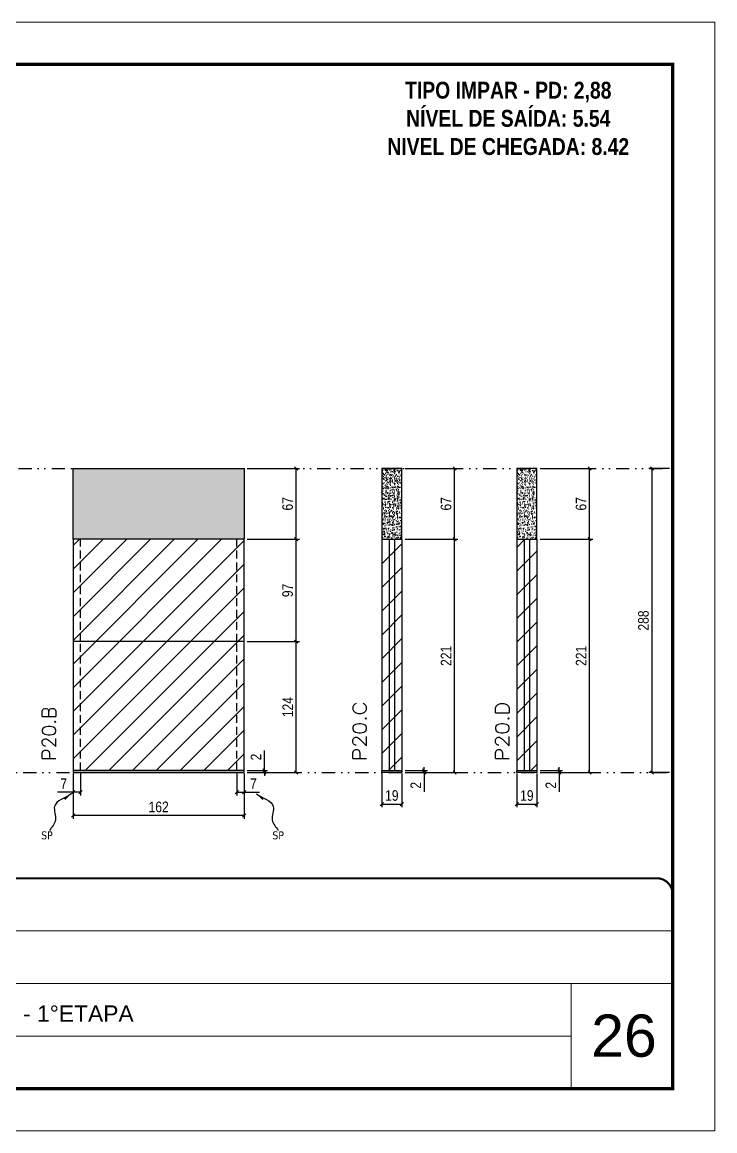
# Model space of a CAD drawing. Extents: x 14400 to 24104, y -21631 to 6985.
# Drawn here: x 16841 to 17497, y -957 to 93 of the extents above; entities that cross this region are included whole.
import ezdxf

# ---------------------------------------------------------------- set-up
doc = ezdxf.new("R2010")
doc.units = 0
for name, pattern in [('CONTINUO', [0]), ('DASHED', [0.75, 0.5, -0.25]), ('DIVIDE2', [0.625, 0.25, -0.125, 0, -0.125, 0, -0.125]), ('HIDDEN', [0.375, 0.25, -0.125])]:
    doc.linetypes.add(name, pattern=pattern)
for name, color, linetype, lineweight in [('CARIMBO', 255, 'Continuous', 9), ('Folhas', 255, 'Continuous', 9), ('Hachura', 251, 'Continuous', 9), ('SARRAFO DE PRESSAO', 251, 'DASHED', 9), ('Texto Seção', 7, 'Continuous', 15)]:
    doc.layers.add(name, color=color, linetype=linetype, lineweight=lineweight)
for name, color, linetype in [('COTA', 241, 'Continuous'), ('NOMENCLATURA', 7, 'Continuous'), ('Nível', 160, 'Continuous'), ('Painéis', 200, 'Continuous'), ('SARR_2.2x7', 40, 'Continuous'), ('Sarrafo de Pressão', 42, 'HIDDEN'), ('texto', 7, 'Continuous')]:
    doc.layers.add(name, color=color, linetype=linetype)
doc.styles.add('ARIAL', font='arial.ttf')
doc.styles.add('COTA TECNICA', font='techl___.ttf', dxfattribs={"height": 10})
doc.styles.add('COTA TECNICA-50', font='techl___.ttf', dxfattribs={"height": 10})
doc.styles.add('REGUA-120', font='ROMANS.shx', dxfattribs={"height": 15})
doc.styles.add('ROMANC', font='techb___.ttf', dxfattribs={"height": 2.5})
doc.styles.get("Standard").update_dxf_attribs({"font": 'arial.ttf'})
doc.dimstyles.new('COTA PAINEL-50', dxfattribs={"dimtxt": 10, "dimasz": 3, "dimexe": 3, "dimexo": 3, "dimgap": 3, "dimtad": 1, "dimdec": 1, "dimzin": 12, "dimdsep": 46, "dimtxsty": 'COTA TECNICA-50', "dimblk1": 'OBLIQUE', "dimblk2": 'OBLIQUE', "dimsah": 1, "dimcen": 0.9, "dimclrd": 4, "dimclre": 4, "dimclrt": 240, "dimadec": 1, "dimazin": 3, "dimtfac": 1, "dimtdec": 1, "dimtmove": 0, "dimatfit": 3, "dimfxl": 1, "dimtolj": 1, "dimtzin": 12, "dimarcsym": 0})
doc.dimstyles.new('PAINEL', dxfattribs={"dimtxt": 10, "dimasz": 3, "dimexe": 3, "dimexo": 3, "dimgap": 3, "dimtad": 1, "dimdec": 1, "dimzin": 12, "dimdsep": 46, "dimtxsty": 'COTA TECNICA', "dimblk1": 'OBLIQUE', "dimblk2": 'OBLIQUE', "dimsah": 1, "dimcen": 0.9, "dimclrd": 4, "dimclre": 4, "dimclrt": 240, "dimadec": 1, "dimazin": 3, "dimtfac": 1, "dimtdec": 1, "dimtmove": 0, "dimatfit": 3, "dimfxl": 1, "dimtolj": 1, "dimtzin": 12, "dimarcsym": 0})
doc.dimstyles.get("Standard").update_dxf_attribs({"dimtxt": 0.18, "dimasz": 0.18, "dimexe": 0.18, "dimexo": 0.0625, "dimgap": 0.09, "dimtad": 0, "dimtih": 1, "dimtoh": 1, "dimdec": 4, "dimzin": 0, "dimdsep": 46, "dimtxsty": 'Standard', "dimcen": 0.09, "dimadec": 0, "dimazin": 0, "dimtfac": 1, "dimtdec": 4, "dimtofl": 0, "dimtmove": 0, "dimatfit": 3, "dimfxl": 1, "dimtolj": 1, "dimtzin": 0, "dimarcsym": 0})

# ---------------------------------------------------------------- blocks, each defined once
blk = doc.blocks.new('9999999999')
at = {"color": 30, "linetype": 'CONTINUO'}
for p, q in [((98564.6, 34379.6), (99584, 34379.6)), ((98564.6, 34329.8), (99488, 34329.8)), ((99584, 34329.8), (99488, 34329.8)), ((99488, 34329.8), (99488, 34230.2)), ((98564.6, 34280), (99488, 34280))]:
    blk.add_line(p, q, dxfattribs=at)
at = {"color": 30, "linetype": 'CONTINUO', "const_width": 2}
blk.add_lwpolyline([(99584, 34230.2), (99584, 34414.4, 0.414214), (99569, 34429.4), (98229, 34429.4, 0.414214), (98214, 34414.4), (98214, 34245.2, 0.414214), (98229, 34230.2), (99584, 34230.2)], format="xyb", dxfattribs=at)
at = {"layer": 'Folhas'}
blk.add_lwpolyline([(98139, 34190.2), (99624, 34190.2), (99624, 35240.2), (98139, 35240.2)], close=True, dxfattribs=at)
at = {"layer": 'Folhas', "color": 30, "const_width": 3}
blk.add_lwpolyline([(98214, 34230.2), (99584, 34230.2), (99584, 35200.2), (98214, 35200.2)], close=True, dxfattribs=at)
at = {"color": 7, "linetype": 'Continuous', "ltscale": 5, "style": 'ARIAL'}
blk.add_text('TIPO IMPAR - 1°ETAPA', height=15.483, dxfattribs=at).set_placement((98837.7, 34293.5))
blk = doc.blocks.new('_Oblique')
at = {"color": 0, "linetype": 'ByBlock', "lineweight": -2}
blk.add_line((-0.5, -0.5), (0.5, 0.5), dxfattribs=at)
blk = doc.blocks.new('*D2006')
at = {"layer": 'COTA', "color": 4, "lineweight": -2, "transparency": 16777216}
for p, q in [((17454, -329.4), (17434.5, -329.4)), ((17437.5, -617.4), (17437.5, -329.4)), ((17454, -617.4), (17434.5, -617.4))]:
    blk.add_line(p, q, dxfattribs=at)
at = {"layer": 'Defpoints', "color": 0, "transparency": 16777216}
for p in [(17437.5, -329.4), (17457, -329.4), (17457, -617.4)]:
    blk.add_point(p, dxfattribs=at)
at = {"layer": 'COTA', "color": 4, "lineweight": -2, "transparency": 16777216, "xscale": 3, "yscale": 3, "zscale": 3}
for p, rotation in [((17437.5, -329.4), 90), ((17437.5, -617.4), 270)]:
    blk.add_blockref('_Oblique', p, dxfattribs=dict(at, rotation=rotation))
at = {"layer": 'COTA', "color": 240, "transparency": 16777216, "insert": (17429.4, -473.4), "char_height": 10, "attachment_point": 5, "rotation": 90, "style": 'COTA TECNICA'}
blk.add_mtext('\\A1;288', dxfattribs=at)
blk = doc.blocks.new('*D1996')
at = {"layer": 'COTA', "color": 4, "lineweight": -2, "transparency": 16777216}
for p, q in [((16889.1, -618.4), (16889.1, -661.1)), ((17051.1, -618.4), (17051.1, -661.1)), ((17051.1, -658.1), (16889.1, -658.1))]:
    blk.add_line(p, q, dxfattribs=at)
at = {"layer": 'Defpoints', "color": 0, "transparency": 16777216}
for p in [(16889.1, -615.4), (17051.1, -615.4), (16889.1, -658.1)]:
    blk.add_point(p, dxfattribs=at)
at = {"layer": 'COTA', "color": 4, "lineweight": -2, "transparency": 16777216, "xscale": 3, "yscale": 3, "zscale": 3, "rotation": 180}
blk.add_blockref('_Oblique', (16889.1, -658.1), dxfattribs=at)
at = {"layer": 'COTA', "color": 4, "lineweight": -2, "transparency": 16777216, "xscale": 3, "yscale": 3, "zscale": 3}
blk.add_blockref('_Oblique', (17051.1, -658.1), dxfattribs=at)
at = {"layer": 'COTA', "color": 240, "transparency": 16777216, "insert": (16970.1, -650), "char_height": 10, "attachment_point": 5, "style": 'COTA TECNICA'}
blk.add_mtext('\\A1;162', dxfattribs=at)
blk = doc.blocks.new('*D1997')
at = {"layer": 'COTA', "color": 4, "lineweight": -2, "transparency": 16777216}
for p, q in [((17044.1, -618.4), (17044.1, -639)), ((17051.1, -620.4), (17051.1, -639)), ((17044.1, -636), (17051.1, -636)), ((17051.1, -636), (17065.8, -636))]:
    blk.add_line(p, q, dxfattribs=at)
at = {"layer": 'Defpoints', "color": 0, "transparency": 16777216}
for p in [(17044.1, -615.4), (17051.1, -617.4), (17051.1, -636)]:
    blk.add_point(p, dxfattribs=at)
at = {"layer": 'COTA', "color": 4, "lineweight": -2, "transparency": 16777216, "xscale": 3, "yscale": 3, "zscale": 3, "rotation": 180}
blk.add_blockref('_Oblique', (17044.1, -636), dxfattribs=at)
at = {"layer": 'COTA', "color": 4, "lineweight": -2, "transparency": 16777216, "xscale": 3, "yscale": 3, "zscale": 3}
blk.add_blockref('_Oblique', (17051.1, -636), dxfattribs=at)
at = {"layer": 'COTA', "color": 240, "transparency": 16777216, "insert": (17059.9, -627.9), "char_height": 10, "attachment_point": 5, "style": 'COTA TECNICA-50'}
blk.add_mtext('\\A1;7', dxfattribs=at)
blk = doc.blocks.new('*D1998')
at = {"layer": 'COTA', "color": 4, "lineweight": -2, "transparency": 16777216}
for p, q in [((16896.1, -618.4), (16896.1, -639)), ((16889.1, -620.4), (16889.1, -639)), ((16889.1, -636), (16874.3, -636)), ((16896.1, -636), (16889.1, -636))]:
    blk.add_line(p, q, dxfattribs=at)
at = {"layer": 'Defpoints', "color": 0, "transparency": 16777216}
for p in [(16889.1, -617.4), (16896.1, -615.4), (16889.1, -636)]:
    blk.add_point(p, dxfattribs=at)
at = {"layer": 'COTA', "color": 4, "lineweight": -2, "transparency": 16777216, "xscale": 3, "yscale": 3, "zscale": 3, "rotation": 180}
blk.add_blockref('_Oblique', (16889.1, -636), dxfattribs=at)
at = {"layer": 'COTA', "color": 4, "lineweight": -2, "transparency": 16777216, "xscale": 3, "yscale": 3, "zscale": 3}
blk.add_blockref('_Oblique', (16896.1, -636), dxfattribs=at)
at = {"layer": 'COTA', "color": 240, "transparency": 16777216, "insert": (16880.2, -627.9), "char_height": 10, "attachment_point": 5, "style": 'COTA TECNICA-50'}
blk.add_mtext('\\A1;7', dxfattribs=at)
blk = doc.blocks.new('*D2010')
at = {"layer": 'COTA', "color": 4, "linetype": 'ByBlock', "lineweight": -2, "transparency": 16777216}
for p, q in [((17054.1, -493.4), (17103.4, -493.4)), ((17100.4, -617.4), (17100.4, -493.4)), ((17054.1, -617.4), (17103.4, -617.4))]:
    blk.add_line(p, q, dxfattribs=at)
at = {"layer": 'Defpoints', "color": 0, "linetype": 'ByBlock', "transparency": 16777216}
for p in [(17051.1, -493.4), (17100.4, -493.4), (17051.1, -617.4)]:
    blk.add_point(p, dxfattribs=at)
at = {"layer": 'COTA', "color": 4, "linetype": 'ByBlock', "lineweight": -2, "transparency": 16777216, "xscale": 3, "yscale": 3, "zscale": 3}
for p, rotation in [((17100.4, -493.4), 90), ((17100.4, -617.4), 270)]:
    blk.add_blockref('_Oblique', p, dxfattribs=dict(at, rotation=rotation))
at = {"layer": 'COTA', "color": 240, "linetype": 'ByBlock', "transparency": 16777216, "insert": (17092.4, -555.4), "char_height": 10, "attachment_point": 5, "rotation": 90, "style": 'COTA TECNICA'}
blk.add_mtext('\\A1;124', dxfattribs=at)
blk = doc.blocks.new('*D1999')
at = {"layer": 'COTA', "color": 4, "lineweight": -2, "transparency": 16777216}
for p, q in [((17070.3, -615.4), (17070.3, -596.6)), ((17054.1, -615.4), (17073.3, -615.4)), ((17054.1, -617.4), (17073.3, -617.4)), ((17070.3, -617.4), (17070.3, -615.4)), ((17070.3, -617.4), (17070.3, -620.4))]:
    blk.add_line(p, q, dxfattribs=at)
at = {"layer": 'Defpoints', "color": 0, "transparency": 16777216}
for p in [(17051.1, -615.4), (17051.1, -617.4), (17070.3, -617.4)]:
    blk.add_point(p, dxfattribs=at)
at = {"layer": 'COTA', "color": 4, "lineweight": -2, "transparency": 16777216, "xscale": 3, "yscale": 3, "zscale": 3}
for p, rotation in [((17070.3, -615.4), 270), ((17070.3, -617.4), 90)]:
    blk.add_blockref('_Oblique', p, dxfattribs=dict(at, rotation=rotation))
at = {"layer": 'COTA', "color": 240, "transparency": 16777216, "insert": (17062.3, -602.7), "char_height": 10, "attachment_point": 5, "rotation": 90, "style": 'COTA TECNICA-50'}
blk.add_mtext('\\A1;2', dxfattribs=at)
blk = doc.blocks.new('*D2011')
at = {"layer": 'COTA', "color": 4, "linetype": 'ByBlock', "lineweight": -2, "transparency": 16777216}
for p, q in [((17054.1, -493.4), (17103.4, -493.4)), ((17100.4, -617.4), (17100.4, -493.4)), ((17054.1, -617.4), (17103.4, -617.4))]:
    blk.add_line(p, q, dxfattribs=at)
at = {"layer": 'Defpoints', "color": 0, "linetype": 'ByBlock', "transparency": 16777216}
for p in [(17051.1, -493.4), (17100.4, -493.4), (17051.1, -617.4)]:
    blk.add_point(p, dxfattribs=at)
at = {"layer": 'COTA', "color": 4, "linetype": 'ByBlock', "lineweight": -2, "transparency": 16777216, "xscale": 3, "yscale": 3, "zscale": 3}
for p, rotation in [((17100.4, -493.4), 90), ((17100.4, -617.4), 270)]:
    blk.add_blockref('_Oblique', p, dxfattribs=dict(at, rotation=rotation))
at = {"layer": 'COTA', "color": 240, "linetype": 'ByBlock', "transparency": 16777216, "insert": (17092.4, -555.4), "char_height": 10, "attachment_point": 5, "rotation": 90, "style": 'COTA TECNICA'}
blk.add_mtext('\\A1;124', dxfattribs=at)
blk = doc.blocks.new('*D2012')
at = {"layer": 'COTA', "color": 4, "lineweight": -2, "transparency": 16777216}
for p, q in [((17054.1, -396.4), (17103.4, -396.4)), ((17100.4, -493.4), (17100.4, -396.4)), ((17054.1, -493.4), (17103.4, -493.4))]:
    blk.add_line(p, q, dxfattribs=at)
at = {"layer": 'Defpoints', "color": 0, "transparency": 16777216}
for p in [(17051.1, -396.4), (17100.4, -396.4), (17051.1, -493.4)]:
    blk.add_point(p, dxfattribs=at)
at = {"layer": 'COTA', "color": 4, "lineweight": -2, "transparency": 16777216, "xscale": 3, "yscale": 3, "zscale": 3}
for p, rotation in [((17100.4, -396.4), 90), ((17100.4, -493.4), 270)]:
    blk.add_blockref('_Oblique', p, dxfattribs=dict(at, rotation=rotation))
at = {"layer": 'COTA', "color": 240, "transparency": 16777216, "insert": (17092.3, -444.9), "char_height": 10, "attachment_point": 5, "rotation": 90, "style": 'COTA TECNICA'}
blk.add_mtext('\\A1;97', dxfattribs=at)
blk = doc.blocks.new('*D2000')
at = {"layer": 'COTA', "color": 4, "lineweight": -2, "transparency": 16777216}
for p, q in [((17181.5, -618.4), (17181.5, -650.3)), ((17200.5, -618.4), (17200.5, -650.3)), ((17181.5, -647.3), (17200.5, -647.3))]:
    blk.add_line(p, q, dxfattribs=at)
at = {"layer": 'Defpoints', "color": 0, "transparency": 16777216}
for p in [(17181.5, -615.4), (17200.5, -615.4), (17200.5, -647.3)]:
    blk.add_point(p, dxfattribs=at)
at = {"layer": 'COTA', "color": 4, "lineweight": -2, "transparency": 16777216, "xscale": 3, "yscale": 3, "zscale": 3, "rotation": 180}
blk.add_blockref('_Oblique', (17181.5, -647.3), dxfattribs=at)
at = {"layer": 'COTA', "color": 4, "lineweight": -2, "transparency": 16777216, "xscale": 3, "yscale": 3, "zscale": 3}
blk.add_blockref('_Oblique', (17200.5, -647.3), dxfattribs=at)
at = {"layer": 'COTA', "color": 240, "transparency": 16777216, "insert": (17191, -639.2), "char_height": 10, "attachment_point": 5, "style": 'COTA TECNICA'}
blk.add_mtext('\\A1;19', dxfattribs=at)
blk = doc.blocks.new('*D2001')
at = {"layer": 'COTA', "color": 4, "lineweight": -2, "transparency": 16777216}
for p, q in [((17203.5, -615.4), (17224.7, -615.4)), ((17203.5, -617.4), (17224.7, -617.4)), ((17221.7, -615.4), (17221.7, -612.4)), ((17221.7, -615.4), (17221.7, -617.4)), ((17221.7, -617.4), (17221.7, -635.6))]:
    blk.add_line(p, q, dxfattribs=at)
at = {"layer": 'Defpoints', "color": 0, "transparency": 16777216}
for p in [(17200.5, -615.4), (17200.5, -617.4), (17221.7, -615.4)]:
    blk.add_point(p, dxfattribs=at)
at = {"layer": 'COTA', "color": 4, "lineweight": -2, "transparency": 16777216, "xscale": 3, "yscale": 3, "zscale": 3}
for p, rotation in [((17221.7, -615.4), 270), ((17221.7, -617.4), 90)]:
    blk.add_blockref('_Oblique', p, dxfattribs=dict(at, rotation=rotation))
at = {"layer": 'COTA', "color": 240, "transparency": 16777216, "insert": (17213.7, -629.5), "char_height": 10, "attachment_point": 5, "rotation": 90, "style": 'COTA TECNICA-50'}
blk.add_mtext('\\A1;2', dxfattribs=at)
blk = doc.blocks.new('*D2002')
at = {"layer": 'COTA', "color": 4, "lineweight": -2, "transparency": 16777216}
for p, q in [((17203.5, -396.4), (17253.5, -396.4)), ((17250.5, -617.4), (17250.5, -396.4)), ((17203.5, -617.4), (17253.5, -617.4))]:
    blk.add_line(p, q, dxfattribs=at)
at = {"layer": 'Defpoints', "color": 0, "transparency": 16777216}
for p in [(17200.5, -396.4), (17250.5, -396.4), (17200.5, -617.4)]:
    blk.add_point(p, dxfattribs=at)
at = {"layer": 'COTA', "color": 4, "lineweight": -2, "transparency": 16777216, "xscale": 3, "yscale": 3, "zscale": 3}
for p, rotation in [((17250.5, -396.4), 90), ((17250.5, -617.4), 270)]:
    blk.add_blockref('_Oblique', p, dxfattribs=dict(at, rotation=rotation))
at = {"layer": 'COTA', "color": 240, "transparency": 16777216, "insert": (17242.4, -506.9), "char_height": 10, "attachment_point": 5, "rotation": 90, "style": 'COTA TECNICA-50'}
blk.add_mtext('\\A1;221', dxfattribs=at)
blk = doc.blocks.new('*D2013')
at = {"layer": 'COTA', "color": 4, "lineweight": -2, "transparency": 16777216}
for p, q in [((17203.5, -329.4), (17253.5, -329.4)), ((17250.5, -396.4), (17250.5, -329.4)), ((17203.5, -396.4), (17253.5, -396.4))]:
    blk.add_line(p, q, dxfattribs=at)
at = {"layer": 'Defpoints', "color": 0, "transparency": 16777216}
for p in [(17200.5, -329.4), (17250.5, -329.4), (17200.5, -396.4)]:
    blk.add_point(p, dxfattribs=at)
at = {"layer": 'COTA', "color": 4, "lineweight": -2, "transparency": 16777216, "xscale": 3, "yscale": 3, "zscale": 3}
for p, rotation in [((17250.5, -329.4), 90), ((17250.5, -396.4), 270)]:
    blk.add_blockref('_Oblique', p, dxfattribs=dict(at, rotation=rotation))
at = {"layer": 'COTA', "color": 240, "transparency": 16777216, "insert": (17242.4, -362.9), "char_height": 10, "attachment_point": 5, "rotation": 90, "style": 'COTA TECNICA'}
blk.add_mtext('\\A1;67', dxfattribs=at)
blk = doc.blocks.new('*D2003')
at = {"layer": 'COTA', "color": 4, "lineweight": -2, "transparency": 16777216}
for p, q in [((17309.4, -618.4), (17309.4, -650.3)), ((17328.4, -618.4), (17328.4, -650.3)), ((17309.4, -647.3), (17328.4, -647.3))]:
    blk.add_line(p, q, dxfattribs=at)
at = {"layer": 'Defpoints', "color": 0, "transparency": 16777216}
for p in [(17309.4, -615.4), (17328.4, -615.4), (17328.4, -647.3)]:
    blk.add_point(p, dxfattribs=at)
at = {"layer": 'COTA', "color": 4, "lineweight": -2, "transparency": 16777216, "xscale": 3, "yscale": 3, "zscale": 3, "rotation": 180}
blk.add_blockref('_Oblique', (17309.4, -647.3), dxfattribs=at)
at = {"layer": 'COTA', "color": 4, "lineweight": -2, "transparency": 16777216, "xscale": 3, "yscale": 3, "zscale": 3}
blk.add_blockref('_Oblique', (17328.4, -647.3), dxfattribs=at)
at = {"layer": 'COTA', "color": 240, "transparency": 16777216, "insert": (17318.9, -639.2), "char_height": 10, "attachment_point": 5, "style": 'COTA TECNICA'}
blk.add_mtext('\\A1;19', dxfattribs=at)
blk = doc.blocks.new('*D2004')
at = {"layer": 'COTA', "color": 4, "lineweight": -2, "transparency": 16777216}
for p, q in [((17331.4, -615.4), (17352.6, -615.4)), ((17331.4, -617.4), (17352.6, -617.4)), ((17349.6, -615.4), (17349.6, -612.4)), ((17349.6, -615.4), (17349.6, -617.4)), ((17349.6, -617.4), (17349.6, -635.6))]:
    blk.add_line(p, q, dxfattribs=at)
at = {"layer": 'Defpoints', "color": 0, "transparency": 16777216}
for p in [(17328.4, -615.4), (17328.4, -617.4), (17349.6, -615.4)]:
    blk.add_point(p, dxfattribs=at)
at = {"layer": 'COTA', "color": 4, "lineweight": -2, "transparency": 16777216, "xscale": 3, "yscale": 3, "zscale": 3}
for p, rotation in [((17349.6, -615.4), 270), ((17349.6, -617.4), 90)]:
    blk.add_blockref('_Oblique', p, dxfattribs=dict(at, rotation=rotation))
at = {"layer": 'COTA', "color": 240, "transparency": 16777216, "insert": (17341.6, -629.5), "char_height": 10, "attachment_point": 5, "rotation": 90, "style": 'COTA TECNICA-50'}
blk.add_mtext('\\A1;2', dxfattribs=at)
blk = doc.blocks.new('*D2005')
at = {"layer": 'COTA', "color": 4, "lineweight": -2, "transparency": 16777216}
for p, q in [((17331.4, -396.4), (17381.4, -396.4)), ((17378.4, -617.4), (17378.4, -396.4)), ((17331.4, -617.4), (17381.4, -617.4))]:
    blk.add_line(p, q, dxfattribs=at)
at = {"layer": 'Defpoints', "color": 0, "transparency": 16777216}
for p in [(17328.4, -396.4), (17378.4, -396.4), (17328.4, -617.4)]:
    blk.add_point(p, dxfattribs=at)
at = {"layer": 'COTA', "color": 4, "lineweight": -2, "transparency": 16777216, "xscale": 3, "yscale": 3, "zscale": 3}
for p, rotation in [((17378.4, -396.4), 90), ((17378.4, -617.4), 270)]:
    blk.add_blockref('_Oblique', p, dxfattribs=dict(at, rotation=rotation))
at = {"layer": 'COTA', "color": 240, "transparency": 16777216, "insert": (17370.3, -506.9), "char_height": 10, "attachment_point": 5, "rotation": 90, "style": 'COTA TECNICA-50'}
blk.add_mtext('\\A1;221', dxfattribs=at)
blk = doc.blocks.new('*D2014')
at = {"layer": 'COTA', "color": 4, "lineweight": -2, "transparency": 16777216}
for p, q in [((17331.4, -329.4), (17381.4, -329.4)), ((17378.4, -396.4), (17378.4, -329.4)), ((17331.4, -396.4), (17381.4, -396.4))]:
    blk.add_line(p, q, dxfattribs=at)
at = {"layer": 'Defpoints', "color": 0, "transparency": 16777216}
for p in [(17328.4, -329.4), (17378.4, -329.4), (17328.4, -396.4)]:
    blk.add_point(p, dxfattribs=at)
at = {"layer": 'COTA', "color": 4, "lineweight": -2, "transparency": 16777216, "xscale": 3, "yscale": 3, "zscale": 3}
for p, rotation in [((17378.4, -329.4), 90), ((17378.4, -396.4), 270)]:
    blk.add_blockref('_Oblique', p, dxfattribs=dict(at, rotation=rotation))
at = {"layer": 'COTA', "color": 240, "transparency": 16777216, "insert": (17370.3, -362.9), "char_height": 10, "attachment_point": 5, "rotation": 90, "style": 'COTA TECNICA'}
blk.add_mtext('\\A1;67', dxfattribs=at)
blk = doc.blocks.new('*D2015')
at = {"layer": 'COTA', "color": 4, "lineweight": -2, "transparency": 16777216}
for p, q in [((17054.1, -329.4), (17103.4, -329.4)), ((17100.4, -396.4), (17100.4, -329.4)), ((17054.1, -396.4), (17103.4, -396.4))]:
    blk.add_line(p, q, dxfattribs=at)
at = {"layer": 'Defpoints', "color": 0, "transparency": 16777216}
for p in [(17051.1, -329.4), (17100.4, -329.4), (17051.1, -396.4)]:
    blk.add_point(p, dxfattribs=at)
at = {"layer": 'COTA', "color": 4, "lineweight": -2, "transparency": 16777216, "xscale": 3, "yscale": 3, "zscale": 3}
for p, rotation in [((17100.4, -329.4), 90), ((17100.4, -396.4), 270)]:
    blk.add_blockref('_Oblique', p, dxfattribs=dict(at, rotation=rotation))
at = {"layer": 'COTA', "color": 240, "transparency": 16777216, "insert": (17092.3, -362.9), "char_height": 10, "attachment_point": 5, "rotation": 90, "style": 'COTA TECNICA'}
blk.add_mtext('\\A1;67', dxfattribs=at)

msp = doc.modelspace()

# ---------------------------------------------------------------- hatches: boundary and pattern name
at = {"layer": 'COTA'}
h = msp.add_hatch(dxfattribs=at)
h.set_pattern_fill('AR-CONC', color=256, scale=0.03)
h.set_pattern_definition([(50, (1881.122, -6e-14), (5.4655401, -0.4781726), [0.5715, -6.2865]), (355, (1881.122, -6e-14), (-1.0573026, 5.7317054), [0.4572, -5.0292175]), (100.451445, (1881.5776, -0.04), (4.4082374, 5.2535326), [0.4857003, -5.3427073]), (46.1842, (1881.122, 1.524), (8.1323712, -1.2612698), [0.85725, -9.42975]), (96.63556, (1881.8, 1.419), (7.122124, 7.4227837), [0.7285507, -8.0140682]), (351.18415, (1881.122, 1.524), (7.122124, 7.4227837), [0.685799, -7.543792]), (21, (1881.884, 1.143), (4.5484317, -3.067956), [0.5715, -6.2865]), (326, (1881.884, 1.143), (1.8540609, 5.525639), [0.4572, -5.0292]), (71.451445, (1882.263, 0.8873), (6.4024926, 2.457683), [0.4857003, -5.3426981]), (37.5, (1881.1221, -6e-14), (0.0926581, 2.53665117), [0, -4.96824, 0, -5.1054, 0, -5.04825]), (7.5, (1881.122, -6e-14), (2.00458988, 3.00541724), [0, -2.91084, 0, -4.85394, 0, -1.92405]), (327.5, (1879.4229, -6e-14), (4.06771786, -0.17186232), [0, -1.905, 0, -5.9436, 0, -7.8867]), (317.5, (1878.661, -6e-14), (4.4438754, 0.7627947), [0, -2.4765, 0, -3.94716, 0, -5.6007])])
h.paths.add_polyline_path([(17051.08, -329.44), (16889.08, -329.44), (16889.08, -396.44), (17051.08, -396.44)])
h = msp.add_hatch(dxfattribs=at)
h.set_pattern_fill('AR-CONC', color=256, scale=0.03)
h.set_pattern_definition([(50, (-1561.547, -4622.3004), (5.4655401, -0.4781726), [0.5715, -6.2865]), (355, (-1561.547, -4622.3004), (-1.0573026, 5.7317054), [0.4572, -5.0292175]), (100.451445, (-1561.0915, -4622.3403), (4.4082374, 5.2535326), [0.4857003, -5.3427073]), (46.1842, (-1561.547, -4620.7764), (8.1323712, -1.2612698), [0.85725, -9.42975]), (96.635558, (-1560.869, -4620.8815), (7.122124, 7.4227837), [0.7285507, -8.0140682]), (351.18415, (-1561.547, -4620.7764), (7.122124, 7.4227837), [0.685799, -7.543792]), (21, (-1560.785, -4621.1574), (4.5484317, -3.0679559), [0.5715, -6.2865]), (326, (-1560.785, -4621.1574), (1.8540609, 5.525639), [0.4572, -5.0292]), (71.451445, (-1560.406, -4621.413), (6.4024926, 2.457683), [0.4857003, -5.3426981]), (37.5, (-1561.547, -4622.3004), (0.0926581, 2.53665117), [0, -4.96824, 0, -5.1054, 0, -5.04825]), (7.5, (-1561.547, -4622.3004), (2.00458988, 3.00541724), [0, -2.91084, 0, -4.85394, 0, -1.92405]), (327.5, (-1563.2462, -4622.3004), (4.06771786, -0.17186232), [0, -1.905, 0, -5.9436, 0, -7.8867]), (317.5, (-1564.0082, -4622.3004), (4.44387544, 0.7627947), [0, -2.4765, 0, -3.94716, 0, -5.6007])])
h.paths.add_polyline_path([(17200.51, -329.44), (17181.51, -329.44), (17181.51, -396.44), (17200.51, -396.44)])
h = msp.add_hatch(dxfattribs=at)
h.set_pattern_fill('AR-CONC', color=256, scale=0.03)
h.set_pattern_definition([(50, (-1433.6664, -4622.3004), (5.4655401, -0.4781726), [0.5715, -6.2865]), (355, (-1433.6664, -4622.3004), (-1.0573026, 5.7317054), [0.4572, -5.0292175]), (100.451445, (-1433.211, -4622.3403), (4.4082374, 5.2535326), [0.4857003, -5.3427073]), (46.1842, (-1433.6664, -4620.7764), (8.1323712, -1.2612698), [0.85725, -9.42975]), (96.635558, (-1432.989, -4620.8815), (7.122124, 7.4227837), [0.7285507, -8.0140682]), (351.18415, (-1433.666, -4620.7764), (7.122124, 7.4227837), [0.685799, -7.543792]), (21, (-1432.9044, -4621.1574), (4.5484317, -3.0679559), [0.5715, -6.2865]), (326, (-1432.9044, -4621.1574), (1.8540609, 5.525639), [0.4572, -5.0292]), (71.451445, (-1432.5254, -4621.413), (6.4024926, 2.457683), [0.4857003, -5.3426981]), (37.5, (-1433.6664, -4622.3004), (0.0926581, 2.53665117), [0, -4.96824, 0, -5.1054, 0, -5.04825]), (7.5, (-1433.6664, -4622.3004), (2.00458988, 3.00541724), [0, -2.91084, 0, -4.85394, 0, -1.92405]), (327.5, (-1435.3657, -4622.3004), (4.06771786, -0.17186232), [0, -1.905, 0, -5.9436, 0, -7.8867]), (317.5, (-1436.1277, -4622.3004), (4.44387544, 0.7627947), [0, -2.4765, 0, -3.94716, 0, -5.6007])])
h.paths.add_polyline_path([(17328.39, -329.44), (17309.39, -329.44), (17309.39, -396.44), (17328.39, -396.44)])
at = {"layer": 'Hachura', "linetype": 'ByBlock'}
h = msp.add_hatch(dxfattribs=at)
h.set_pattern_fill('ANSI31', color=256, scale=5)
h.set_pattern_definition([(45, (1598.5, 0), (-11.22532, 11.22532), [])])
h.paths.add_polyline_path([(16768.46, -396.44), (16606.46, -396.44), (16606.46, -493.44), (16768.46, -493.44)])
h.paths.add_polyline_path([(16768.46, -493.44), (16606.46, -493.44), (16606.46, -615.44), (16768.46, -615.44)])
h.paths.add_polyline_path([(17051.08, -493.44), (16889.08, -493.44), (16889.08, -615.44), (17051.08, -615.44)])
h.paths.add_polyline_path([(17051.08, -396.44), (16889.08, -396.44), (16889.08, -493.44), (17051.08, -493.44)])
h = msp.add_hatch(dxfattribs=at)
h.set_pattern_fill('ANSI31', color=256, scale=5)
h.paths.add_polyline_path([(17200.51, -396.44), (17181.51, -396.44), (17181.51, -615.44), (17200.51, -615.44)])
h.paths.add_polyline_path([(17328.39, -396.44), (17309.39, -396.44), (17309.39, -615.44), (17328.39, -615.44)])

# ---------------------------------------------------------------- linework, layer by layer
at = {"layer": 'COTA'}
for p, q in [((16889.08, -396.44), (16889.08, -329.44)), ((16889.08, -329.44), (17051.08, -329.44)), ((17051.08, -329.44), (17051.08, -396.44))]:
    msp.add_line(p, q, dxfattribs=at)
for points in [[(17181.51, -396.44), (17200.51, -396.44), (17200.51, -329.44), (17181.51, -329.44)], [(17309.39, -396.44), (17328.39, -396.44), (17328.39, -329.44), (17309.39, -329.44)]]:
    msp.add_lwpolyline(points, close=True, dxfattribs=at)
at = {"layer": 'Nível', "color": 4, "linetype": 'DIVIDE2', "ltscale": 50}
for p, q in [((16554.28, -329.44), (17456.97, -329.44)), ((16086.97, -617.44), (17456.97, -617.44))]:
    msp.add_line(p, q, dxfattribs=at)
at = {"layer": 'Painéis'}
for p, q in [((16889.08, -396.44), (16889.08, -615.44)), ((17051.08, -396.44), (16889.08, -396.44)), ((17051.08, -615.44), (17051.08, -396.44)), ((17181.51, -396.44), (17181.51, -615.44)), ((17181.51, -396.44), (17200.51, -396.44)), ((17200.51, -396.44), (17200.51, -615.44)), ((17309.39, -396.44), (17309.39, -615.44)), ((17309.39, -396.44), (17328.39, -396.44)), ((17328.39, -396.44), (17328.39, -615.44)), ((17051.08, -493.44), (16889.08, -493.44)), ((16889.08, -615.44), (17051.08, -615.44)), ((17181.51, -615.44), (17200.51, -615.44)), ((17181.51, -617.44), (17181.51, -615.44)), ((17200.51, -617.44), (17181.51, -617.44)), ((17200.51, -615.44), (17200.51, -617.44)), ((17309.39, -615.44), (17328.39, -615.44)), ((17309.39, -617.44), (17309.39, -615.44)), ((17328.39, -617.44), (17309.39, -617.44)), ((17328.39, -615.44), (17328.39, -617.44))]:
    msp.add_line(p, q, dxfattribs=at)
msp.add_lwpolyline([(17051.08, -615.44), (16889.08, -615.44), (16889.08, -617.44), (17051.08, -617.44)], close=True, dxfattribs=at)
at = {"layer": 'SARR_2.2x7'}
for p, q in [((17188.51, -396.44), (17188.51, -615.44)), ((17193.51, -396.44), (17193.51, -615.44)), ((17316.39, -396.44), (17316.39, -615.44)), ((17321.39, -396.44), (17321.39, -615.44))]:
    msp.add_line(p, q, dxfattribs=at)
at = {"layer": 'Sarrafo de Pressão', "ltscale": 30}
for p, q in [((16896.08, -493.44), (16896.08, -396.44)), ((17044.08, -493.44), (17044.08, -396.44)), ((16896.08, -615.44), (16896.08, -493.44)), ((17044.08, -615.44), (17044.08, -493.44))]:
    msp.add_line(p, q, dxfattribs=at)

# ---------------------------------------------------------------- block references
at = {"layer": 'SARRAFO DE PRESSAO', "color": 6, "linetype": 'ByBlock'}
msp.add_blockref('9999999999', (-82127.01, -35146.93), dxfattribs=at)

# ---------------------------------------------------------------- texts
at = {"layer": 'CARIMBO', "style": 'ARIAL'}
msp.add_text('26', height=40, dxfattribs=at).set_placement((17379.83, -886.58))
at = {"layer": 'NOMENCLATURA', "color": 2, "insert": (17301.29, 36.86), "char_height": 16, "attachment_point": 2, "style": 'ROMANC'}
msp.add_mtext_dynamic_manual_height_columns('TIPO IMPAR - PD: 2,88\\PNÍVEL DE SAÍDA: 5.54\\PNIVEL DE CHEGADA: 8.42', width=432.3511, gutter_width=1, heights=[0], dxfattribs=at)
at = {"layer": 'texto', "color": 0, "char_height": 7.5, "attachment_point": 5}
for insert in [(16864.3, -676.93), (17083.32, -676.93)]:
    msp.add_mtext('{\\fTahoma|b0|i0|c0|p34;\\C4;SP}', dxfattribs=dict(at, insert=insert))
at = {"layer": 'Texto Seção', "style": 'REGUA-120', "width": 1.1}
for s, p in [('P20.C', (17167.02, -606.68)), ('P20.D', (17302.14, -606.68))]:
    msp.add_text(s, height=13, rotation=90, dxfattribs=at).set_placement(p)
at = {"layer": 'Texto Seção', "insert": (16872.84, -606.19), "char_height": 13, "width": 285.3299, "attachment_point": 7, "rotation": 90, "style": 'REGUA-120'}
msp.add_mtext('\\pt26;P20.B', dxfattribs=at)

# ---------------------------------------------------------------- dimensions: what is measured, and where the dimension line sits
at = {"layer": 'COTA'}
for base, p1, p2, angle, dimstyle, picture, middle in [((17100.44, -329.44), (17051.08, -396.44), (17051.08, -329.44), 90, 'PAINEL', '*D2015', (17092.34, -362.94)), ((17250.5, -329.44), (17200.51, -396.44), (17200.51, -329.44), 90, 'PAINEL', '*D2013', (17242.39, -362.94)), ((17378.38, -329.44), (17328.39, -396.44), (17328.39, -329.44), 90, 'PAINEL', '*D2014', (17370.27, -362.94)), ((17437.51, -329.44), (17456.97, -617.44), (17456.97, -329.44), 90, 'PAINEL', '*D2006', (17429.42, -473.44)), ((17100.44, -396.44), (17051.08, -493.44), (17051.08, -396.44), 90, 'PAINEL', '*D2012', (17092.34, -444.94)), ((17250.5, -396.44), (17200.51, -617.44), (17200.51, -396.44), 90, 'COTA PAINEL-50', '*D2002', (17242.44, -506.94)), ((17378.38, -396.44), (17328.39, -617.44), (17328.39, -396.44), 90, 'COTA PAINEL-50', '*D2005', (17370.32, -506.94)), ((16889.08, -635.95), (16896.08, -615.44), (16889.08, -617.44), 180, 'COTA PAINEL-50', '*D1998', (16880.21, -627.88))]:
    dim = msp.add_linear_dim(base=base, p1=p1, p2=p2, angle=angle, dimstyle=dimstyle, dxfattribs=at)
    dim.commit()
    dim.dimension.update_dxf_attribs({"geometry": picture, "text_midpoint": middle})
at = {"layer": 'COTA', "linetype": 'ByBlock'}
for picture in ['*D2010', '*D2011']:
    dim = msp.add_aligned_dim(p1=(17051.08, -617.44), p2=(17051.08, -493.44), distance=-49.37, dimstyle='PAINEL', dxfattribs=at)
    dim.commit()
    dim.dimension.update_dxf_attribs({"geometry": picture, "text_midpoint": (17092.37, -555.44)})
at = {"layer": 'COTA'}
for base, p1, p2, picture, middle in [((17070.34, -617.44), (17051.08, -615.44), (17051.08, -617.44), '*D1999', (17070.34, -602.69)), ((17221.7, -615.44), (17200.51, -617.44), (17200.51, -615.44), '*D2001', (17221.7, -629.5)), ((17349.58, -615.44), (17328.39, -617.44), (17328.39, -615.44), '*D2004', (17349.58, -629.5))]:
    dim = msp.add_linear_dim(base=base, p1=p1, p2=p2, angle=90, dimstyle='COTA PAINEL-50', dxfattribs=at)
    dim.commit()
    dim.dimension.update_dxf_attribs({"geometry": picture, "text_midpoint": middle, "dimtype": 160})
dim = msp.add_linear_dim(base=(16889.08, -658.12), p1=(17051.08, -615.44), p2=(16889.08, -615.44), angle=180, dimstyle='PAINEL', override={"dimarcsym": 2}, dxfattribs=at)
dim.commit()
dim.dimension.update_dxf_attribs({"geometry": '*D1996', "text_midpoint": (16970.08, -650.02)})
dim = msp.add_linear_dim(base=(17051.08, -635.95), p1=(17044.08, -615.44), p2=(17051.08, -617.44), dimstyle='COTA PAINEL-50', dxfattribs=at)
dim.commit()
dim.dimension.update_dxf_attribs({"geometry": '*D1997', "text_midpoint": (17059.94, -627.88)})
for base, p1, p2, picture, middle in [((17200.51, -647.33), (17181.51, -615.44), (17200.51, -615.44), '*D2000', (17191.01, -639.25)), ((17328.39, -647.33), (17309.39, -615.44), (17328.39, -615.44), '*D2003', (17318.89, -639.25))]:
    dim = msp.add_linear_dim(base=base, p1=p1, p2=p2, dimstyle='PAINEL', override={"dimarcsym": 2}, dxfattribs=at)
    dim.commit()
    dim.dimension.update_dxf_attribs({"geometry": picture, "text_midpoint": middle})

# ---------------------------------------------------------------- leaders
at = {"layer": 'COTA', "path_type": 1}
for points in [[(16887.25, -637.62), (16871.46, -649.46), (16872.39, -662.46), (16866.84, -672.24)], [(17062.91, -637.62), (17078.69, -649.46), (17077.77, -662.46), (17083.32, -672.24)]]:
    msp.add_leader(points, dimstyle='Standard', override={"dimasz": 8}, dxfattribs=at)

doc.saveas('drawing.dxf')
